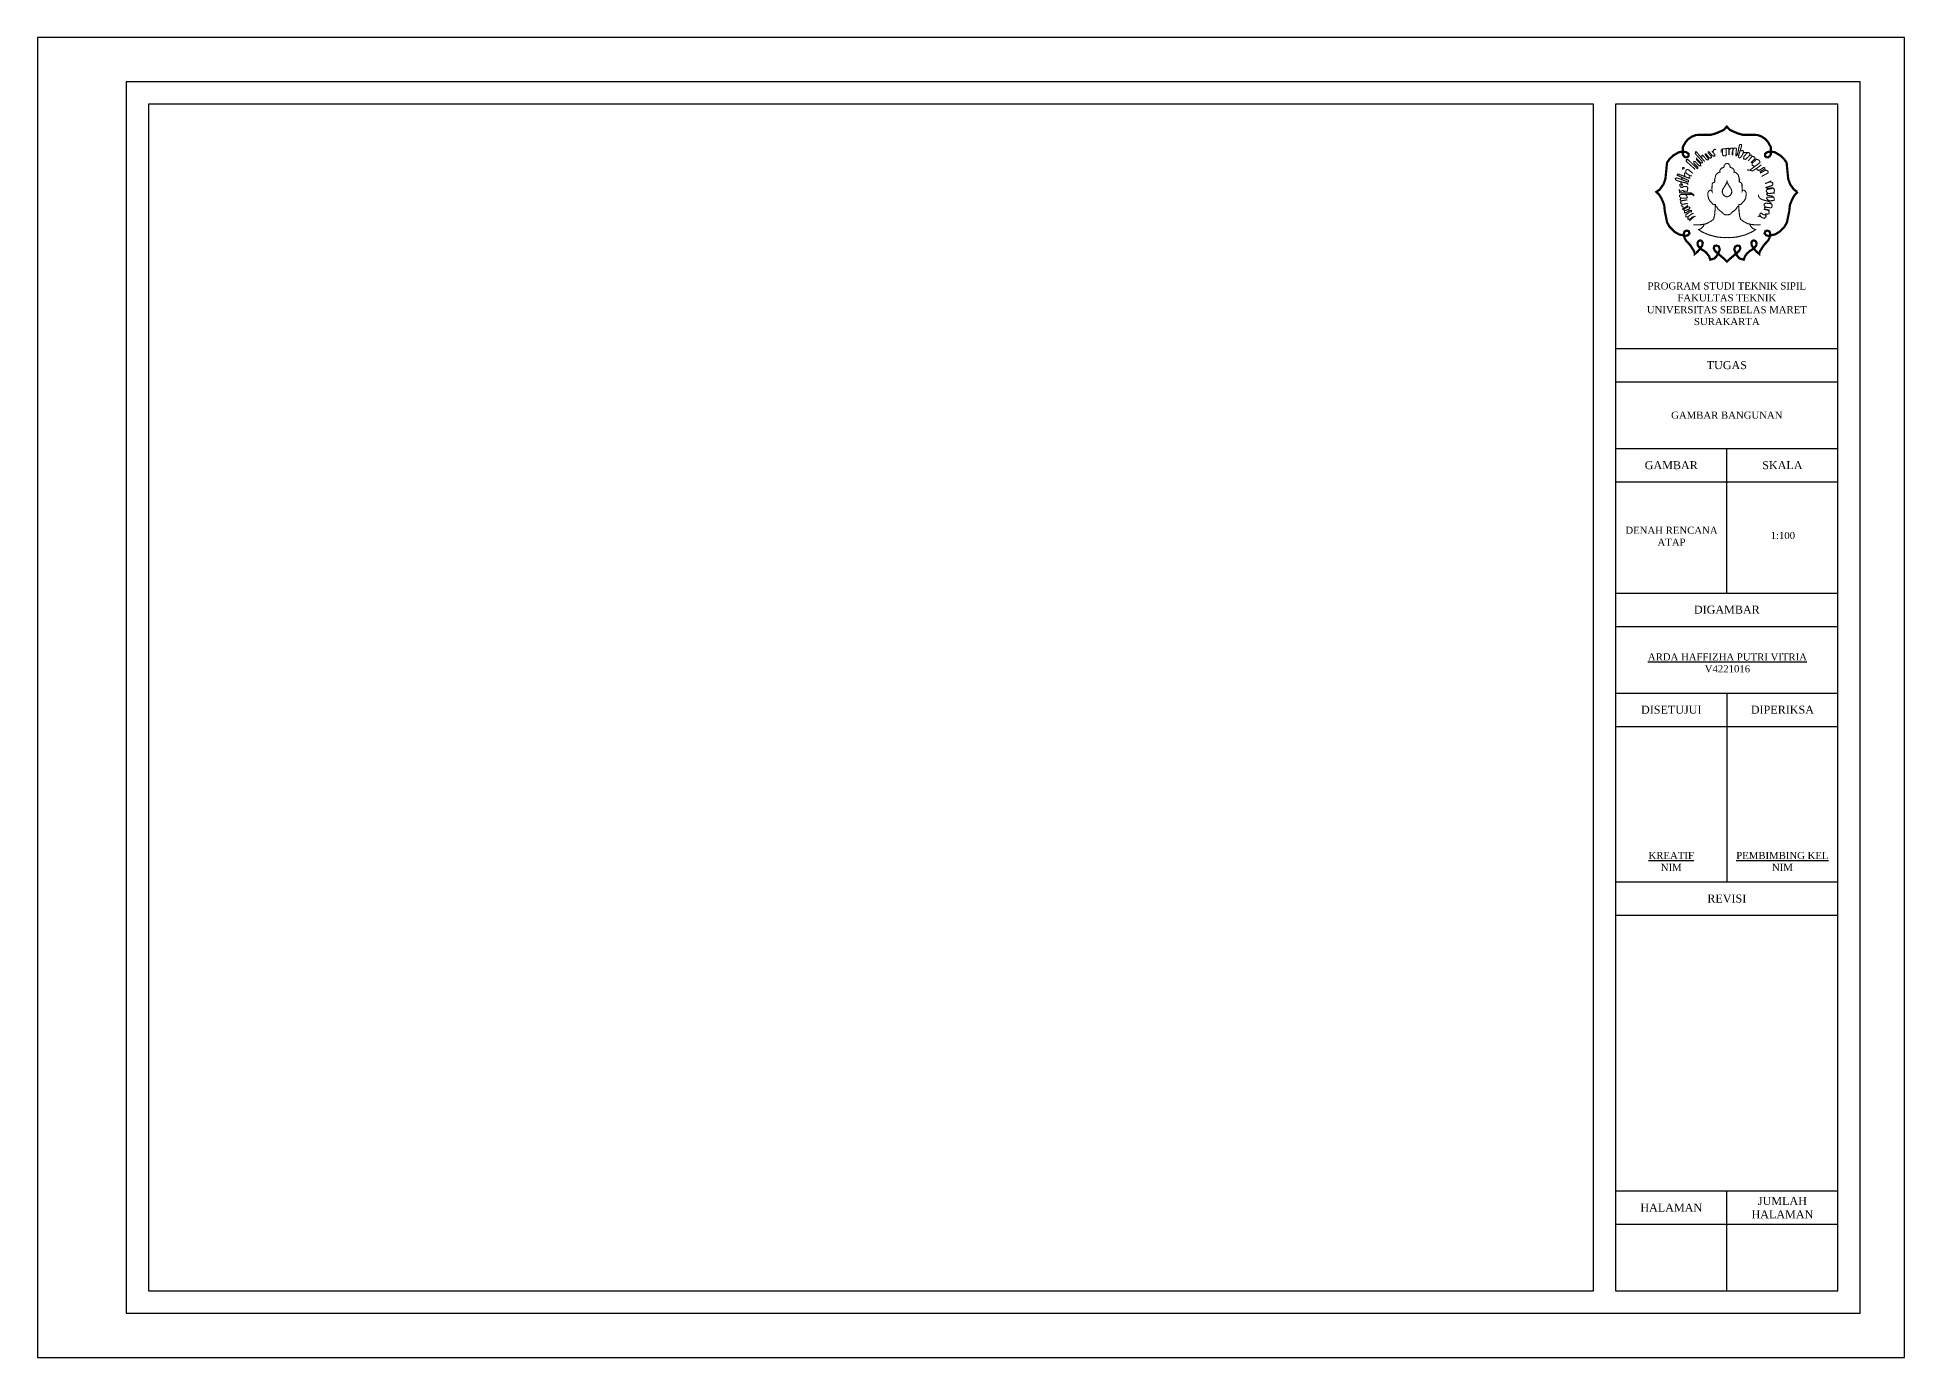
# Model space of a CAD drawing. Header units: millimetres. Extents: x -12161372 to 46643, y -9506984 to 15358.
# Drawn here: x 11022 to 15222, y -9112 to -6142 of the extents above; entities that cross this region are included whole.
import ezdxf

# ---------------------------------------------------------------- set-up
doc = ezdxf.new("R2010")
doc.units = ezdxf.units.MM
doc.styles.get("Standard").update_dxf_attribs({"font": 'arial.ttf'})

msp = doc.modelspace()

# ---------------------------------------------------------------- linework, layer by layer
for p, q in [((14572.416, -6841.851), (15072.416, -6841.851)), ((14572.416, -6916.851), (15072.416, -6916.851)), ((14572.416, -7066.851), (15072.416, -7066.851)), ((14822.416, -7391.851), (14822.416, -7066.851)), ((14572.416, -7141.851), (15072.416, -7141.851)), ((14572.416, -7391.851), (15072.416, -7391.851)), ((14572.416, -7466.851), (15072.416, -7466.851)), ((14572.416, -7616.851), (15072.416, -7616.851)), ((14822.416, -7616.851), (14822.416, -8041.851)), ((14572.416, -7691.851), (15072.416, -7691.851)), ((14572.416, -8041.851), (15072.416, -8041.851)), ((14572.416, -8116.851), (15072.416, -8116.851)), ((14572.416, -8736.851), (15072.416, -8736.851)), ((14822.416, -8961.851), (14822.416, -8736.851)), ((14572.416, -8811.851), (15072.416, -8811.851))]:
    msp.add_line(p, q)
for points in [[(11022.416, -9111.851), (15222.416, -9111.851), (15222.416, -6141.851), (11022.416, -6141.851)], [(11222.416, -9011.851), (15122.416, -9011.851), (15122.416, -6241.851), (11222.416, -6241.851)], [(11272.416, -8961.851), (14522.416, -8961.851), (14522.416, -6291.851), (11272.416, -6291.851)], [(14572.416, -8961.851), (15072.416, -8961.851), (15072.416, -6291.851), (14572.416, -6291.851)]]:
    msp.add_lwpolyline(points, close=True)
at = {"color": 0, "lineweight": -3}
for points, const_width in [([(14981.811, -6489.406), (14975.514, -6495.867), (14970.869, -6503.345), (14966.739, -6512.628), (14964.174, -6519.547), (14962.826, -6533.266), (14960.117, -6546.1), (14957.805, -6557.959), (14952.03, -6568.056), (14940.94, -6579.279), (14931.084, -6585.023), (14922.856, -6587.092), (14915.571, -6588.305), (14910.855, -6587.073), (14907.308, -6582.773), (14909.284, -6577.568), (14913.75, -6576.578), (14918.607, -6578.6), (14920.023, -6583.857), (14918.797, -6592.414), (14915.155, -6599.086), (14910.096, -6604.545), (14905.644, -6609.397), (14902.406, -6614.451), (14899.573, -6618.899), (14896.942, -6622.943), (14895.526, -6627.795), (14895.526, -6629.21), (14890.062, -6624.762), (14885.61, -6619.91), (14883.182, -6616.271), (14878.73, -6610.61), (14877.516, -6603.534), (14880.146, -6599.692), (14883.384, -6598.479), (14887.229, -6600.299), (14889.253, -6604.343), (14888.646, -6610.206), (14886.217, -6612.834), (14883.182, -6616.069), (14879.742, -6619.101), (14872.659, -6623.549), (14867.802, -6628.199), (14863.553, -6634.063), (14861.869, -6638.118), (14860.574, -6642), (14851.508, -6639.412), (14846.975, -6634.883), (14844.385, -6631.001), (14842.118, -6626.796), (14839.165, -6618.73), (14841.281, -6612.388), (14846.627, -6610.162), (14851.193, -6611.052), (14852.864, -6616.06), (14850.414, -6621.735), (14844.845, -6626.965), (14839.276, -6631.75), (14834.153, -6635.978), (14829.252, -6640.095), (14822.903, -6646.327), (14816.555, -6640.095), (14811.654, -6635.978), (14806.531, -6631.75), (14800.962, -6626.965), (14795.393, -6621.735), (14792.943, -6616.06), (14794.614, -6611.052), (14799.18, -6610.162), (14804.526, -6612.388), (14806.642, -6618.73), (14803.688, -6626.796), (14801.422, -6631.001), (14798.832, -6634.883), (14794.299, -6639.412), (14785.233, -6642), (14783.938, -6638.118), (14782.254, -6634.063), (14778.005, -6628.199), (14773.148, -6623.549), (14766.065, -6619.101), (14762.625, -6616.069), (14759.59, -6612.834), (14757.161, -6610.206), (14756.554, -6604.343), (14758.578, -6600.299), (14762.423, -6598.479), (14765.661, -6599.692), (14768.291, -6603.534), (14767.077, -6610.61), (14762.625, -6616.271), (14760.197, -6619.91), (14755.745, -6624.762), (14750.281, -6629.21), (14750.281, -6627.795), (14748.865, -6622.943), (14746.234, -6618.899), (14743.401, -6614.451), (14740.163, -6609.397), (14735.711, -6604.545), (14730.652, -6599.086), (14727.01, -6592.414), (14725.784, -6583.857), (14727.2, -6578.6), (14732.057, -6576.578), (14736.523, -6577.568), (14738.499, -6582.773), (14734.952, -6587.073), (14730.236, -6588.305), (14722.951, -6587.092), (14714.723, -6585.023), (14704.867, -6579.279), (14693.777, -6568.056), (14688.002, -6557.959), (14685.69, -6546.1), (14682.981, -6533.266), (14681.633, -6519.547), (14679.068, -6512.628), (14674.938, -6503.345), (14670.293, -6495.867), (14663.996, -6489.406), (14671.173, -6484.626), (14680.143, -6472.078), (14684.38, -6460.044), (14687.917, -6423.83), (14693.516, -6415.586), (14702.062, -6407.637), (14714.439, -6400.276), (14723.987, -6398.746), (14731.054, -6399.951), (14736.571, -6404.013), (14736.571, -6408.511), (14733.522, -6411.412), (14729.608, -6411.857), (14725.816, -6409.14), (14723.598, -6404.994), (14723.598, -6401.254), (14723.598, -6388.58), (14729.186, -6378.184), (14735.267, -6371.036), (14743.281, -6365.46), (14753.012, -6361.599), (14765.044, -6360.961), (14777.317, -6360.961), (14786.842, -6360.961), (14796.916, -6358.216), (14807.357, -6353.824), (14815.456, -6350.113), (14822.416, -6342.793), (14829.377, -6350.113), (14837.475, -6353.824), (14847.916, -6358.216), (14857.991, -6360.961), (14867.516, -6360.961), (14879.788, -6360.961), (14891.82, -6361.599), (14901.551, -6365.46), (14909.565, -6371.036), (14915.647, -6378.184), (14921.235, -6388.58), (14921.235, -6401.254), (14921.235, -6404.994), (14919.016, -6409.14), (14915.224, -6411.857), (14911.31, -6411.412), (14908.261, -6408.511), (14908.261, -6404.013), (14913.779, -6399.951), (14920.846, -6398.746), (14930.394, -6400.276), (14942.771, -6407.637), (14951.317, -6415.586), (14956.916, -6423.83), (14960.452, -6460.044), (14964.689, -6472.078), (14973.66, -6484.626), (14980.837, -6489.406)], 5), ([(14827.312, -6399.246), (14827.855, -6394.849), (14828.639, -6393.881), (14830.529, -6391.947), (14831.636, -6391.209), (14836.017, -6391.071), (14835.858, -6405.576), (14834.913, -6406.166), (14834.323, -6404.397), (14834.677, -6400.269), (14836.7, -6394.012), (14837.63, -6391.688), (14841.243, -6390.824), (14843.509, -6391.39), (14844.265, -6392.899), (14843.509, -6397.05), (14842.943, -6406.862), (14843.509, -6408.561), (14845.398, -6407.24), (14847.098, -6401.768), (14848.042, -6397.994), (14849.364, -6390.635), (14850.686, -6385.163), (14852.008, -6382.71), (14854.841, -6382.71), (14855.597, -6384.408), (14855.219, -6387.993), (14849.175, -6406.862), (14848.609, -6409.693), (14849.364, -6411.957), (14851.064, -6413.089), (14852.953, -6412.335), (14855.974, -6408.749), (14858.43, -6404.221), (14859.752, -6399.692), (14859.185, -6396.862), (14856.919, -6396.484), (14854.086, -6396.862), (14852.008, -6397.05)], 2.5), ([(14751.305, -6439.013), (14731.556, -6421.025), (14731.137, -6417.958), (14731.486, -6417.121), (14735.324, -6417.051), (14755.562, -6436.782), (14756.888, -6436.434), (14757.237, -6433.924), (14748.444, -6425.348), (14748.304, -6421.235), (14751.096, -6421.235), (14760.168, -6430.856), (14763.587, -6431.065), (14763.308, -6426.533), (14754.794, -6418.237), (14754.445, -6414.472), (14764.006, -6423.954), (14767.634, -6424.093), (14766.698, -6420.255), (14753.656, -6405.797), (14751.639, -6403.09), (14751.829, -6399.664), (14753.457, -6398.983), (14772.772, -6421.326)], 2.5), ([(14765.94, -6415.075), (14766.17, -6407.415), (14768.546, -6407.338), (14777.219, -6417.331), (14780.661, -6417.018), (14780.974, -6414.673), (14773.934, -6405.92), (14773.847, -6404.19), (14775.72, -6404.19), (14783.155, -6413.37), (14785.634, -6413.49), (14787.508, -6412.585), (14787.749, -6410.108), (14780.314, -6401.17), (14780.376, -6399.296), (14782.74, -6399.22), (14789.908, -6408.438), (14792.5, -6408.819), (14795.55, -6408.895), (14795.12, -6405.16), (14788.654, -6397.237)], 2.5), ([(14791.243, -6401.194), (14792.301, -6396.869), (14793.167, -6394.659), (14794.898, -6393.794), (14796.149, -6393.698), (14796.918, -6393.986), (14797.495, -6394.659), (14797.88, -6395.236)], 2.5), ([(14809.501, -6401.314), (14810.07, -6394.863), (14812.729, -6392.586), (14820.895, -6392.396), (14821.275, -6406.816), (14819.566, -6408.524), (14814.818, -6408.524), (14812.919, -6406.057), (14812.919, -6392.581)], 2.5), ([(14820.895, -6392.396), (14825.643, -6391.447), (14825.643, -6391.447), (14827.265, -6392.328), (14827.359, -6406.164)], 2.5), ([(14858.69, -6402.142), (14863.415, -6400.794), (14867.128, -6400.794), (14871.516, -6401.131), (14874.217, -6402.817), (14874.554, -6406.526), (14870.841, -6410.573), (14864.766, -6416.306), (14860.04, -6415.294), (14861.053, -6409.561), (14864.091, -6406.189), (14867.128, -6402.817), (14869.491, -6402.142)], 2.5), ([(14885.411, -6415.032), (14889.236, -6416.195), (14892.729, -6417.026), (14895.224, -6419.02), (14896.554, -6421.347), (14896.887, -6423.839), (14885.078, -6432.48), (14874.268, -6440.456), (14868.446, -6440.29)], 2.5), ([(14874.554, -6406.526), (14878.758, -6407.388), (14878.925, -6410.047), (14870.609, -6419.519)], 2.5), ([(14878.925, -6410.047), (14883.249, -6410.213), (14885.411, -6411.376), (14885.411, -6415.032), (14876.596, -6424.171)], 2.5), ([(14889.236, -6416.195), (14879.756, -6424.504), (14879.257, -6429.156), (14881.419, -6430.486), (14885.078, -6432.48)], 2.5), ([(14724.829, -6468.062), (14719.47, -6466.896), (14715.975, -6465.729), (14710.788, -6464.245), (14706.977, -6461.956), (14706.737, -6459.34), (14709.708, -6457.946), (14721.339, -6461.76), (14725.24, -6463.433), (14730.234, -6465.6), (14734.426, -6467.369)], 2.5), ([(14734.472, -6467.323), (14736.267, -6466.77), (14736.131, -6463.673), (14710.598, -6451.848), (14711.55, -6449.941), (14713.837, -6449.56), (14735.75, -6458.142), (14738.989, -6458.714), (14738.608, -6456.616), (14736.893, -6455.09)], 2.5), ([(14719.726, -6473.242), (14719.726, -6470.3), (14718.991, -6467.799), (14718.403, -6466.328)], 2.5), ([(14721.186, -6463.189), (14721.475, -6461.312), (14721.511, -6459.362), (14721.475, -6456.69)], 2.5), ([(14724.829, -6468.062), (14730.013, -6469.27), (14731.335, -6469.858), (14734.274, -6470.741), (14734.862, -6472.8), (14734.421, -6473.83)], 2.5), ([(14727.935, -6455.06), (14727.843, -6452.791), (14727.38, -6450.614), (14727.102, -6448.021), (14727.935, -6446.724), (14729.184, -6446.354), (14732.099, -6448.16), (14735.199, -6450.29), (14737.419, -6451.725), (14739.464, -6453.069), (14741.685, -6453.254), (14743.813, -6453.208)], 2.5), ([(14730.642, -6447.257), (14730.009, -6444.308), (14730.048, -6442.601), (14730.436, -6441.126), (14731.56, -6439.923), (14733.305, -6439.302), (14735.36, -6439.418), (14736.78, -6440.322), (14737.958, -6440.971), (14739.315, -6442.135), (14740.951, -6443.709), (14742.21, -6444.576), (14743.311, -6445.442), (14744.806, -6446.702), (14745.829, -6447.568), (14746.459, -6448.199)], 2.5), ([(14874.268, -6440.456), (14880.089, -6442.45), (14889.735, -6436.468), (14900.213, -6428.492)], 2.5), ([(14889.735, -6436.468), (14890.567, -6439.459), (14892.396, -6440.622), (14894.891, -6441.287), (14905.29, -6434.569), (14907.864, -6435.637), (14907.864, -6435.637), (14907.708, -6437.779), (14896.399, -6444.329)], 2.5), ([(14896.399, -6444.329), (14900.21, -6445.934), (14910.66, -6439.67)], 2.5), ([(14900.21, -6445.934), (14897.307, -6447.558)], 2.5), ([(14905.435, -6442.802), (14909.012, -6440.659), (14912.007, -6441.421), (14913.795, -6442.059), (14914.922, -6443.231), (14915.599, -6444.899), (14914.607, -6447.467), (14901.663, -6453.86), (14900.93, -6455.231)], 2.5), ([(14922.074, -6464.638), (14915.584, -6468.21), (14908.445, -6470.809)], 2.5), ([(14918.829, -6466.424), (14922.186, -6467.724), (14925.384, -6468.684), (14926.024, -6472.845), (14924.425, -6475.085), (14919.628, -6476.686), (14910.93, -6479.41), (14913.163, -6481.575), (14926.348, -6480.401), (14928.422, -6482.767), (14929.701, -6485.968), (14928.742, -6489.649), (14927.143, -6492.209)], 2.5), ([(14715.148, -6483.333), (14715.3, -6486.357), (14716.81, -6487.415), (14718.17, -6487.869), (14719.982, -6488.02), (14721.493, -6487.415), (14722.248, -6486.357), (14722.852, -6486.206), (14724.363, -6486.206), (14724.816, -6487.113), (14725.571, -6488.171), (14733.577, -6488.02), (14734.181, -6484.392), (14734.332, -6481.67), (14734.634, -6479.856), (14733.728, -6478.495), (14731.764, -6477.588), (14729.499, -6477.134), (14726.78, -6477.134), (14724.967, -6477.588), (14723.456, -6479.251), (14721.342, -6479.402), (14718.925, -6478.646), (14717.565, -6477.286), (14716.81, -6475.774), (14716.81, -6474.413), (14716.961, -6472.75), (14718.321, -6472.145), (14721.04, -6472.145), (14722.852, -6472.296), (14723.285, -6473.671)], 2.5), ([(14716.055, -6486.886), (14716.438, -6491.024), (14720.414, -6492.109), (14742.823, -6491.989), (14747.884, -6495.606), (14748.004, -6497.657), (14743.787, -6495.004), (14725.474, -6495.365), (14719.329, -6495.365), (14717.281, -6496.089), (14715.956, -6497.657), (14716.076, -6500.068), (14719.209, -6503.807), (14732.101, -6503.445), (14733.667, -6501.636), (14732.944, -6499.224), (14729.662, -6495.283)], 2.5), ([(14719.804, -6509.657), (14717.257, -6507.129), (14719.209, -6503.807)], 2.5), ([(14722.235, -6517.498), (14718.183, -6514.253), (14719.804, -6509.657), (14733.85, -6507.224)], 2.5), ([(14719.726, -6473.242), (14720.097, -6473.917), (14721.285, -6474.592), (14722.509, -6474.592), (14723.285, -6473.671)], 2.5), ([(14929.267, -6508.951), (14913.356, -6509.797), (14908.005, -6508.669), (14903.077, -6507.119), (14898.571, -6505.146), (14895.614, -6502.186), (14893.502, -6498.804), (14893.502, -6495.563)], 2.5), ([(14925.384, -6481.647), (14912.433, -6484.047), (14911.314, -6488.448), (14912.593, -6490.129), (14915.739, -6493.277)], 2.5), ([(14930.341, -6492.049), (14911.314, -6493.65)], 2.5), ([(14911.314, -6493.65), (14914.199, -6497.387), (14925.344, -6499.103), (14929.058, -6503.393), (14929.058, -6503.393), (14928.629, -6508.985)], 2.5), ([(14927.201, -6501.248), (14913.215, -6501.482), (14911.666, -6503.455), (14913.919, -6506.837), (14918.326, -6509.533)], 2.5), ([(14913.356, -6509.797), (14918.284, -6512.193), (14921.382, -6514.729), (14923.635, -6517.407), (14924.339, -6519.803), (14924.057, -6522.34), (14923.635, -6524.031), (14922.227, -6525.581)], 2.5), ([(14724.666, -6523.716), (14720.344, -6520.742), (14722.235, -6517.498), (14734.661, -6515.335)], 2.5), ([(14724.666, -6523.716), (14723.184, -6527.977), (14724.383, -6529.44), (14727.309, -6531.289), (14729.827, -6531.302), (14732.526, -6530.263), (14734.186, -6529.224), (14735.639, -6528.809), (14737.611, -6528.289), (14738.857, -6526.315), (14738.857, -6524.445), (14736.989, -6522.991), (14734.909, -6523.327), (14732.228, -6524.491), (14729.75, -6525.808), (14728.131, -6526.871), (14726.26, -6527.985), (14724.383, -6529.44)], 2.5), ([(14723.184, -6527.977), (14723.989, -6527.354), (14724.793, -6526.731), (14725.727, -6526.159), (14726.661, -6525.588), (14727.751, -6524.913), (14728.841, -6524.238), (14730.138, -6523.614), (14731.436, -6522.991), (14732.785, -6522.472), (14734.134, -6521.952), (14734.105, -6520.951), (14734.04, -6519.853), (14732.427, -6519.53)], 2.5), ([(14735.017, -6545.462), (14730.177, -6545.462), (14730.177, -6541.335), (14738.602, -6534.518), (14743.083, -6534.518), (14743.083, -6531.289), (14737.526, -6531.289), (14731.073, -6536.312), (14727.309, -6536.312), (14727.309, -6531.289)], 2.5), ([(14748.639, -6545.462), (14745.772, -6545.462), (14739.139, -6551.382), (14735.196, -6551.024), (14735.017, -6545.462), (14743.979, -6538.644), (14747.564, -6537.927)], 2.5), ([(14738.96, -6555.329), (14739.677, -6553.176), (14748.639, -6545.462), (14752.045, -6544.027)], 2.5), ([(14747.051, -6563.522), (14758.638, -6563.797), (14767.19, -6562.971), (14776.293, -6561.041), (14786.776, -6555.529), (14792.294, -6551.119), (14793.949, -6546.433), (14795.053, -6540.921), (14795.604, -6534.582), (14796.432, -6526.589), (14796.432, -6521.076), (14796.432, -6518.045)], 2.5), ([(14898.756, -6563.522), (14887.169, -6563.797), (14878.617, -6562.971), (14869.514, -6561.041), (14859.031, -6555.529), (14853.513, -6551.119), (14851.858, -6546.433), (14850.754, -6540.921), (14850.203, -6534.582), (14849.375, -6526.589), (14849.375, -6521.076), (14849.375, -6518.045)], 2.5), ([(14910.64, -6544.026), (14909.135, -6541.798), (14902.942, -6539.83), (14900.387, -6536.977), (14897.438, -6537.863), (14896.455, -6541.405), (14899.404, -6545.832), (14905.886, -6549.173), (14899.404, -6545.832), (14896.66, -6544.335), (14894.188, -6544.285), (14892.018, -6544.828)], 2.5), ([(14918.988, -6530.937), (14905.511, -6528.919)], 2.5), ([(14909.861, -6537.396), (14910.64, -6544.026), (14910.25, -6545.82), (14908.302, -6547.691), (14907.133, -6548.861), (14905.886, -6549.173)], 2.5), ([(14922.508, -6516.068), (14917.439, -6515.716), (14910.258, -6514.729), (14907.02, -6516.28), (14906.034, -6518.957), (14908.568, -6522.622), (14910.117, -6523.89)], 2.5), ([(14922.227, -6525.581), (14910.117, -6523.89), (14906.879, -6524.877), (14907.301, -6526.568), (14908.709, -6528.259), (14918.988, -6530.937)], 2.5), ([(14913.849, -6529.598), (14916.172, -6532.17), (14917.263, -6534.51), (14917.653, -6537.006), (14917.108, -6538.566), (14915.082, -6539.112), (14912.822, -6539.502), (14910.153, -6539.884)], 2.5), ([(14771.637, -6562.117), (14769.69, -6566.655), (14767.743, -6569.033), (14764.715, -6572.058), (14761.038, -6573.571), (14758.875, -6574.219), (14764.499, -6578.325), (14770.771, -6581.351), (14776.611, -6583.944), (14782.235, -6586.321), (14789.157, -6588.05), (14794.415, -6589.438), (14800.077, -6590.852), (14806.117, -6591.512), (14812.629, -6592.267), (14818.67, -6592.361), (14822.903, -6592.106), (14827.137, -6592.361), (14833.178, -6592.267), (14839.69, -6591.512), (14845.73, -6590.852), (14851.392, -6589.438), (14856.65, -6588.05), (14863.572, -6586.321), (14869.196, -6583.944), (14875.036, -6581.351), (14881.308, -6578.325), (14886.932, -6574.219), (14884.769, -6573.571), (14881.092, -6572.058), (14878.064, -6569.033), (14876.117, -6566.655), (14874.17, -6562.117)], 2.5)]:
    msp.add_lwpolyline(points, dxfattribs=dict(at, const_width=const_width))
at = {"color": 0, "lineweight": -3, "const_width": 2.5}
for points in [[(14822.903, -6541.105), (14822.418, -6541.124), (14820.29, -6540.911), (14818.162, -6540.699), (14816.886, -6540.274), (14815.609, -6539.211), (14814.12, -6538.361), (14812.63, -6536.66), (14809.865, -6533.866), (14806.035, -6531.315), (14804.333, -6529.402), (14801.567, -6526.851), (14800.503, -6523.875), (14796.637, -6520.973), (14796.532, -6518.04), (14795.242, -6517.767), (14793.744, -6517.767), (14792.349, -6517.509), (14790.18, -6516.477), (14787.95, -6513.034), (14785.823, -6511.121), (14783.695, -6508.995), (14782.844, -6506.657), (14781.567, -6505.169), (14780.716, -6502.193), (14780.504, -6500.28), (14779.865, -6497.304), (14779.655, -6494.074), (14779.655, -6491.948), (14780.506, -6490.035), (14781.357, -6488.547), (14782.421, -6487.272), (14783.697, -6486.209), (14785.612, -6485.359), (14787.953, -6485.996), (14789.016, -6488.122), (14789.016, -6487.059), (14788.804, -6485.996), (14789.016, -6484.083), (14788.804, -6482.383), (14789.016, -6480.47), (14789.229, -6476.643), (14789.229, -6473.242), (14789.442, -6471.542), (14790.293, -6470.479), (14791.144, -6469.203), (14793.272, -6468.141), (14795.399, -6467.078), (14795.186, -6464.952), (14795.186, -6462.189), (14795.399, -6459.638), (14796.037, -6458.362), (14796.037, -6457.087), (14796.676, -6455.386), (14796.889, -6453.261), (14797.952, -6451.348), (14799.016, -6449.647), (14801.357, -6447.521), (14803.91, -6445.821), (14807.101, -6444.971), (14806.888, -6443.27), (14806.888, -6440.932), (14808.378, -6438.593), (14810.08, -6436.468), (14812.42, -6435.405), (14815.824, -6434.342), (14816.037, -6432.429), (14817.314, -6429.028), (14820.08, -6426.052), (14822.903, -6425.488), (14825.727, -6426.052), (14828.493, -6429.028), (14829.77, -6432.429), (14829.983, -6434.342), (14833.387, -6435.405), (14835.727, -6436.468), (14837.429, -6438.593), (14838.919, -6440.932), (14838.919, -6443.27), (14838.706, -6444.971), (14841.897, -6445.821), (14844.45, -6447.521), (14846.791, -6449.647), (14847.855, -6451.348), (14848.918, -6453.261), (14849.131, -6455.386), (14849.77, -6457.087), (14849.77, -6458.362), (14850.408, -6459.638), (14850.621, -6462.189), (14850.621, -6464.952), (14850.408, -6467.078), (14852.535, -6468.141), (14854.663, -6469.203), (14855.514, -6470.479), (14856.365, -6471.542), (14856.578, -6473.242), (14856.578, -6476.643), (14856.791, -6480.47), (14857.003, -6482.383), (14856.791, -6484.083), (14857.003, -6485.996), (14856.791, -6487.059), (14856.791, -6488.122), (14857.854, -6485.996), (14860.195, -6485.359), (14862.11, -6486.209), (14863.386, -6487.272), (14864.45, -6488.547), (14865.301, -6490.035), (14866.152, -6491.948), (14866.152, -6494.074), (14865.942, -6497.304), (14865.303, -6500.28), (14865.091, -6502.193), (14864.24, -6505.169), (14862.963, -6506.657), (14862.112, -6508.995), (14859.984, -6511.121), (14857.857, -6513.034), (14855.627, -6516.477), (14853.458, -6517.509), (14852.063, -6517.767), (14850.565, -6517.767), (14849.275, -6518.04), (14849.17, -6520.973), (14845.304, -6523.875), (14844.24, -6526.851), (14841.474, -6529.402), (14839.772, -6531.315), (14835.942, -6533.866), (14833.177, -6536.66), (14831.687, -6538.361), (14830.198, -6539.211), (14828.921, -6540.274), (14827.645, -6540.699), (14825.517, -6540.911), (14823.389, -6541.124)], [(14722.711, -6437.876), (14722.552, -6436.286), (14723.505, -6434.856), (14725.729, -6434.538), (14726.618, -6435.331), (14726.693, -6436.155), (14726.364, -6436.763), (14725.193, -6437.504), (14724.368, -6437.804), (14723.187, -6438.035), (14722.711, -6437.876)], [(14822.903, -6500.556), (14821.894, -6500.505), (14820.75, -6500.061), (14821.894, -6500.505), (14820.75, -6500.061), (14819.247, -6499.35), (14819.247, -6499.35), (14818.154, -6498.768), (14816.927, -6498.073), (14815.889, -6497.122), (14814.971, -6496.119), (14813.993, -6494.74), (14813.162, -6493.226), (14812.575, -6491.418), (14812.331, -6489.415), (14812.331, -6487.657), (14812.575, -6486.045), (14812.966, -6484.677), (14813.651, -6483.163), (14814.433, -6481.697), (14815.124, -6480.701), (14816.053, -6479.48), (14817.128, -6477.623), (14818.155, -6476.06), (14819.035, -6474.692), (14819.915, -6473.227), (14820.747, -6471.419), (14821.578, -6469.661), (14822.36, -6468.098), (14822.903, -6466.154), (14823.447, -6468.098), (14824.229, -6469.661), (14825.06, -6471.419), (14825.892, -6473.227), (14826.772, -6474.692), (14827.652, -6476.06), (14828.679, -6477.623), (14829.754, -6479.48), (14830.683, -6480.701), (14831.374, -6481.697), (14832.156, -6483.163), (14832.841, -6484.677), (14833.232, -6486.045), (14833.476, -6487.657), (14833.476, -6489.415), (14833.232, -6491.418), (14832.645, -6493.226), (14831.814, -6494.74), (14830.836, -6496.119), (14829.918, -6497.122), (14828.88, -6498.073), (14827.653, -6498.768), (14826.56, -6499.35), (14826.56, -6499.35), (14825.057, -6500.061), (14823.913, -6500.505), (14825.057, -6500.061), (14823.913, -6500.505)]]:
    msp.add_lwpolyline(points, close=True, dxfattribs=at)

# ---------------------------------------------------------------- texts
at = {"attachment_point": 5}
for s, insert, char_height, width in [('{\\fTimes New Roman|b0|i0|c0|p18;PROGRAM STUDI TEKNIK SIPIL\\PFAKULTAS TEKNIK\\PUNIVERSITAS SEBELAS MARET\\PSURAKARTA}', (14822.416, -6741.201), 16, 500), ('{\\fTimes New Roman|b0|i0|c0|p18;TUGAS}', (14822.416, -6879.351), 18, 500), ('{\\fTimes New Roman|b0|i0|c0|p18;GAMBAR BANGUNAN}', (14822.416, -6991.851), 16, 500), ('{\\fTimes New Roman|b0|i0|c0|p18;GAMBAR}', (14697.416, -7104.351), 18, 250), ('{\\fTimes New Roman|b0|i0|c0|p18;SKALA}', (14947.416, -7104.351), 18, 250), ('{\\fTimes New Roman|b0|i0|c0|p18;DENAH RENCANA ATAP}', (14698.016, -7264), 16, 250), ('{\\fTimes New Roman|b0|i0|c0|p18;1:100}', (14948.407, -7262.555), 16, 250), ('{\\fTimes New Roman|b0|i0|c0|p18;DIGAMBAR}', (14822.416, -7429.351), 18, 500), ('{\\fTimes New Roman|b0|i0|c0|p18;\\LARDA HAFFIZHA PUTRI VITRIA\\l\\PV4221016}', (14823.815, -7549.083), 16, 500), ('{\\fTimes New Roman|b0|i0|c0|p18;DISETUJUI}', (14697.416, -7654.351), 18, 250), ('{\\fTimes New Roman|b0|i0|c0|p18;DIPERIKSA}', (14947.416, -7654.351), 18, 250), ('{\\fTimes New Roman|b0|i0|c0|p18;\\LKREATIF\\l\\PNIM}', (14697.416, -7995.636), 16, 250), ('{\\fTimes New Roman|b0|i0|c0|p18;\\LPEMBIMBING KEL\\l\\PNIM}', (14947.416, -7995.636), 16, 250), ('{\\fTimes New Roman|b0|i0|c0|p18;REVISI}', (14822.416, -8079.351), 18, 500), ('{\\fTimes New Roman|b0|i0|c0|p18;HALAMAN}', (14697.416, -8774.351), 18, 250), ('{\\fTimes New Roman|b0|i0|c0|p18;JUMLAH\\PHALAMAN}', (14947.416, -8774.351), 18, 250)]:
    msp.add_mtext(s, dxfattribs=dict(at, insert=insert, char_height=char_height, width=width))

doc.saveas('drawing.dxf')
